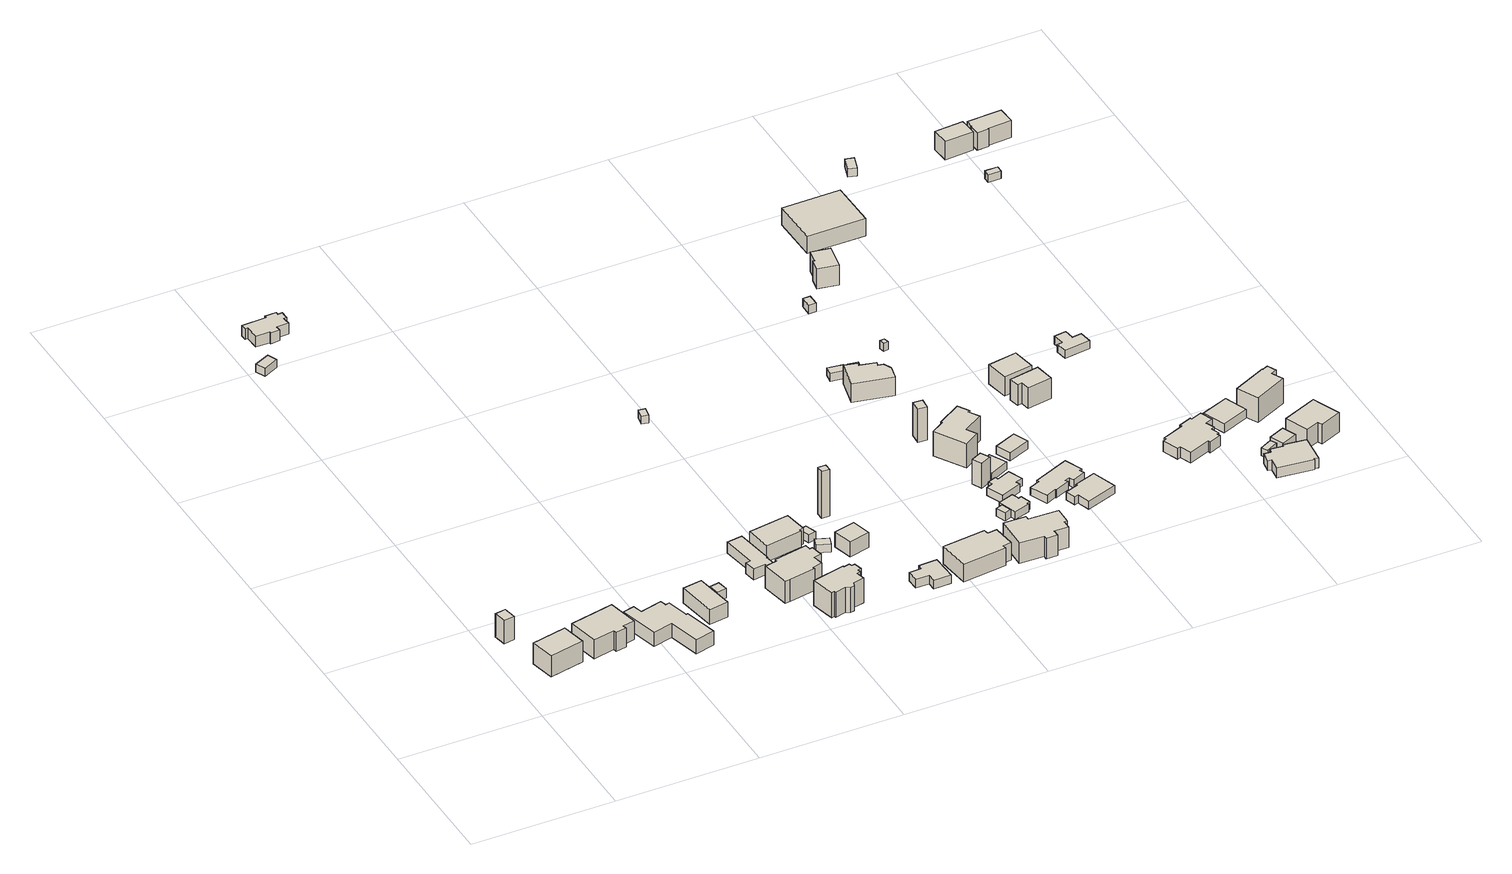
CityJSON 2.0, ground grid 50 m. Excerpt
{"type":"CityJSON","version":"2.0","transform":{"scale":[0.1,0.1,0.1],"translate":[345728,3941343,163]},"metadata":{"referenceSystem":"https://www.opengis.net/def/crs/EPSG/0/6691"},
"CityObjects":{
"building1":{"type":"Building","attributes":{"measuredHeight":16.9,"BuildingIDAttribute.prefecture":"14","BuildingIDAttribute.city":"14151","BuildingDetailAttribute.surveyYear":2015},"geometry":[{"type":"Solid","lod":"1","boundaries":[[[[0,1,2,3]],[[2,4,5,3]],[[1,6,4,2]],[[0,7,6,1]],[[3,5,7,0]],[[4,6,7,5]]]]}]},
"building2":{"type":"Building","attributes":{"usage":"411","measuredHeight":9.8,"storeysAboveGround":2,"BuildingIDAttribute.prefecture":"14","BuildingIDAttribute.city":"14151","BuildingDetailAttribute.totalFloorArea":183.41,"BuildingDetailAttribute.buildingFootprintArea":91.7,"BuildingDetailAttribute.buildingStructureType":"601","BuildingDetailAttribute.buildingStructureOrgType":"1","BuildingDetailAttribute.orgUsage":"10","BuildingDetailAttribute.surveyYear":2015},"geometry":[{"type":"Solid","lod":"1","boundaries":[[[[8,9,10,11]],[[10,12,13,11]],[[9,14,12,10]],[[8,15,14,9]],[[11,13,15,8]],[[12,14,15,13]]]]}]},
"building3":{"type":"Building","attributes":{"usage":"411","measuredHeight":11.4,"storeysAboveGround":2,"BuildingIDAttribute.prefecture":"14","BuildingIDAttribute.city":"14151","BuildingDetailAttribute.totalFloorArea":305.06,"BuildingDetailAttribute.buildingFootprintArea":152.53,"BuildingDetailAttribute.buildingStructureType":"601","BuildingDetailAttribute.buildingStructureOrgType":"1","BuildingDetailAttribute.orgUsage":"10","BuildingDetailAttribute.surveyYear":2015},"geometry":[{"type":"Solid","lod":"1","boundaries":[[[[16,17,18,19,20,21,22,23]],[[22,24,25,23]],[[21,26,24,22]],[[20,27,26,21]],[[19,28,27,20]],[[18,29,28,19]],[[17,30,29,18]],[[16,31,30,17]],[[23,25,31,16]],[[24,26,27,28,29,30,31,25]]]]}]},
"building4":{"type":"Building","attributes":{"usage":"411","measuredHeight":8.7,"storeysAboveGround":2,"BuildingIDAttribute.prefecture":"14","BuildingIDAttribute.city":"14151","BuildingDetailAttribute.totalFloorArea":415.54,"BuildingDetailAttribute.buildingFootprintArea":207.77,"BuildingDetailAttribute.buildingStructureType":"601","BuildingDetailAttribute.buildingStructureOrgType":"1","BuildingDetailAttribute.orgUsage":"10","BuildingDetailAttribute.surveyYear":2015},"geometry":[{"type":"Solid","lod":"1","boundaries":[[[[32,33,34,35,36,37,38,39,40,41,42,43]],[[42,44,45,43]],[[41,46,44,42]],[[40,47,46,41]],[[39,48,47,40]],[[38,49,48,39]],[[37,50,49,38]],[[36,51,50,37]],[[35,52,51,36]],[[34,53,52,35]],[[33,54,53,34]],[[32,55,54,33]],[[43,45,55,32]],[[44,46,47,48,49,50,51,52,53,54,55,45]]]]}]},
"building5":{"type":"Building","attributes":{"usage":"411","storeysAboveGround":1,"BuildingIDAttribute.prefecture":"14","BuildingIDAttribute.city":"14151","BuildingDetailAttribute.totalFloorArea":21.42,"BuildingDetailAttribute.buildingFootprintArea":21.42,"BuildingDetailAttribute.buildingStructureType":"601","BuildingDetailAttribute.buildingStructureOrgType":"1","BuildingDetailAttribute.orgUsage":"10","BuildingDetailAttribute.surveyYear":2015},"geometry":[{"type":"Solid","lod":"1","boundaries":[[[[56,57,58,59]],[[58,60,61,59]],[[57,62,60,58]],[[56,63,62,57]],[[59,61,63,56]],[[60,62,63,61]]]]}]},
"building6":{"type":"Building","attributes":{"usage":"411","measuredHeight":6.1,"storeysAboveGround":1,"BuildingIDAttribute.prefecture":"14","BuildingIDAttribute.city":"14151","BuildingDetailAttribute.totalFloorArea":109.98,"BuildingDetailAttribute.buildingFootprintArea":109.98,"BuildingDetailAttribute.buildingStructureType":"610","BuildingDetailAttribute.buildingStructureOrgType":"2","BuildingDetailAttribute.orgUsage":"10","BuildingDetailAttribute.surveyYear":2015},"geometry":[{"type":"Solid","lod":"1","boundaries":[[[[64,65,66,67]],[[66,68,69,67]],[[65,70,68,66]],[[64,71,70,65]],[[67,69,71,64]],[[68,70,71,69]]]]}]},
"building7":{"type":"Building","attributes":{"usage":"411","measuredHeight":5.1,"storeysAboveGround":1,"BuildingIDAttribute.prefecture":"14","BuildingIDAttribute.city":"14151","BuildingDetailAttribute.totalFloorArea":92.86,"BuildingDetailAttribute.buildingFootprintArea":92.86,"BuildingDetailAttribute.buildingStructureType":"601","BuildingDetailAttribute.buildingStructureOrgType":"1","BuildingDetailAttribute.orgUsage":"10","BuildingDetailAttribute.surveyYear":2015},"geometry":[{"type":"Solid","lod":"1","boundaries":[[[[72,73,74,75,76,77,78,79,80,81,82,83,84,85,86,87]],[[86,88,89,87]],[[85,90,88,86]],[[84,91,90,85]],[[83,92,91,84]],[[82,93,92,83]],[[81,94,93,82]],[[80,95,94,81]],[[79,96,95,80]],[[78,97,96,79]],[[77,98,97,78]],[[76,99,98,77]],[[75,100,99,76]],[[74,101,100,75]],[[73,102,101,74]],[[72,103,102,73]],[[87,89,103,72]],[[88,90,91,92,93,94,95,96,97,98,99,100,101,102,103,89]]]]}]},
"building8":{"type":"Building","attributes":{"usage":"411","measuredHeight":4.2,"storeysAboveGround":1,"BuildingIDAttribute.prefecture":"14","BuildingIDAttribute.city":"14151","BuildingDetailAttribute.totalFloorArea":13.16,"BuildingDetailAttribute.buildingFootprintArea":13.16,"BuildingDetailAttribute.buildingStructureType":"610","BuildingDetailAttribute.buildingStructureOrgType":"2","BuildingDetailAttribute.orgUsage":"10","BuildingDetailAttribute.surveyYear":2015},"geometry":[{"type":"Solid","lod":"1","boundaries":[[[[104,105,106,107]],[[106,108,109,107]],[[105,110,108,106]],[[104,111,110,105]],[[107,109,111,104]],[[108,110,111,109]]]]}]},
"building9":{"type":"Building","attributes":{"usage":"411","measuredHeight":5,"storeysAboveGround":1,"BuildingIDAttribute.prefecture":"14","BuildingIDAttribute.city":"14151","BuildingDetailAttribute.totalFloorArea":99.77,"BuildingDetailAttribute.buildingFootprintArea":99.77,"BuildingDetailAttribute.buildingStructureType":"601","BuildingDetailAttribute.buildingStructureOrgType":"1","BuildingDetailAttribute.orgUsage":"10","BuildingDetailAttribute.surveyYear":2015},"geometry":[{"type":"Solid","lod":"1","boundaries":[[[[112,113,114,115,116,117,118,119,120,121]],[[120,122,123,121]],[[119,124,122,120]],[[118,125,124,119]],[[117,126,125,118]],[[116,127,126,117]],[[115,128,127,116]],[[114,129,128,115]],[[113,130,129,114]],[[112,131,130,113]],[[121,123,131,112]],[[122,124,125,126,127,128,129,130,131,123]]]]}]},
"building10":{"type":"Building","attributes":{"usage":"411","measuredHeight":10.2,"storeysAboveGround":2,"BuildingIDAttribute.prefecture":"14","BuildingIDAttribute.city":"14151","BuildingDetailAttribute.totalFloorArea":294.27,"BuildingDetailAttribute.buildingFootprintArea":147.13,"BuildingDetailAttribute.buildingStructureType":"601","BuildingDetailAttribute.buildingStructureOrgType":"1","BuildingDetailAttribute.orgUsage":"10","BuildingDetailAttribute.surveyYear":2015},"geometry":[{"type":"Solid","lod":"1","boundaries":[[[[132,133,134,135,136,137,138,139,140,141,142,143,144,145]],[[144,146,147,145]],[[143,148,146,144]],[[142,149,148,143]],[[141,150,149,142]],[[140,151,150,141]],[[139,152,151,140]],[[138,153,152,139]],[[137,154,153,138]],[[136,155,154,137]],[[135,156,155,136]],[[134,157,156,135]],[[133,158,157,134]],[[132,159,158,133]],[[145,147,159,132]],[[146,148,149,150,151,152,153,154,155,156,157,158,159,147]]]]}]},
"building11":{"type":"Building","attributes":{"usage":"411","measuredHeight":10.6,"storeysAboveGround":2,"BuildingIDAttribute.prefecture":"14","BuildingIDAttribute.city":"14151","BuildingDetailAttribute.totalFloorArea":212.91,"BuildingDetailAttribute.buildingFootprintArea":106.45,"BuildingDetailAttribute.buildingStructureType":"601","BuildingDetailAttribute.buildingStructureOrgType":"1","BuildingDetailAttribute.orgUsage":"10","BuildingDetailAttribute.surveyYear":2015},"geometry":[{"type":"Solid","lod":"1","boundaries":[[[[160,161,162,163,164,165,166,167,168,169,170,171,172,173,174,175,176,177]],[[176,178,179,177]],[[175,180,178,176]],[[174,181,180,175]],[[173,182,181,174]],[[172,183,182,173]],[[171,184,183,172]],[[170,185,184,171]],[[169,186,185,170]],[[168,187,186,169]],[[167,188,187,168]],[[166,189,188,167]],[[165,190,189,166]],[[164,191,190,165]],[[163,192,191,164]],[[162,193,192,163]],[[161,194,193,162]],[[160,195,194,161]],[[177,179,195,160]],[[178,180,181,182,183,184,185,186,187,188,189,190,191,192,193,194,195,179]]]]}]},
"building12":{"type":"Building","attributes":{"usage":"411","measuredHeight":18.2,"storeysAboveGround":2,"BuildingIDAttribute.prefecture":"14","BuildingIDAttribute.city":"14151","BuildingDetailAttribute.totalFloorArea":220.1,"BuildingDetailAttribute.buildingFootprintArea":110.05,"BuildingDetailAttribute.buildingStructureType":"601","BuildingDetailAttribute.buildingStructureOrgType":"1","BuildingDetailAttribute.orgUsage":"10","BuildingDetailAttribute.surveyYear":2015},"geometry":[{"type":"Solid","lod":"1","boundaries":[[[[196,197,198,199,200,201]],[[200,202,203,201]],[[199,204,202,200]],[[198,205,204,199]],[[197,206,205,198]],[[196,207,206,197]],[[201,203,207,196]],[[202,204,205,206,207,203]]]]}]},
"building13":{"type":"Building","attributes":{"BuildingIDAttribute.prefecture":"14","BuildingIDAttribute.city":"14151","BuildingDetailAttribute.surveyYear":2015},"geometry":[{"type":"Solid","lod":"1","boundaries":[[[[208,209,210,211]],[[210,212,213,211]],[[209,214,212,210]],[[208,215,214,209]],[[211,213,215,208]],[[212,214,215,213]]]]}]},
"building14":{"type":"Building","attributes":{"BuildingIDAttribute.prefecture":"14","BuildingIDAttribute.city":"14151","BuildingDetailAttribute.surveyYear":2015},"geometry":[{"type":"Solid","lod":"1","boundaries":[[[[216,217,218,219]],[[218,220,221,219]],[[217,222,220,218]],[[216,223,222,217]],[[219,221,223,216]],[[220,222,223,221]]]]}]},
"building15":{"type":"Building","attributes":{"usage":"422","measuredHeight":10.5,"storeysAboveGround":1,"BuildingIDAttribute.prefecture":"14","BuildingIDAttribute.city":"14151","BuildingDetailAttribute.totalFloorArea":93.89,"BuildingDetailAttribute.buildingFootprintArea":93.89,"BuildingDetailAttribute.buildingStructureType":"601","BuildingDetailAttribute.buildingStructureOrgType":"1","BuildingDetailAttribute.orgUsage":"138","BuildingDetailAttribute.surveyYear":2015},"geometry":[{"type":"Solid","lod":"1","boundaries":[[[[224,225,226,227]],[[226,228,229,227]],[[225,230,228,226]],[[224,231,230,225]],[[227,229,231,224]],[[228,230,231,229]]]]}]},
"building16":{"type":"Building","attributes":{"BuildingIDAttribute.prefecture":"14","BuildingIDAttribute.city":"14151","BuildingDetailAttribute.surveyYear":2015},"geometry":[{"type":"Solid","lod":"1","boundaries":[[[[232,233,234,235]],[[234,236,237,235]],[[233,238,236,234]],[[232,239,238,233]],[[235,237,239,232]],[[236,238,239,237]]]]}]},
"building17":{"type":"Building","attributes":{"measuredHeight":18.9,"BuildingIDAttribute.prefecture":"14","BuildingIDAttribute.city":"14151","BuildingDetailAttribute.surveyYear":2015},"geometry":[{"type":"Solid","lod":"1","boundaries":[[[[240,241,242,243]],[[242,244,245,243]],[[241,246,244,242]],[[240,247,246,241]],[[243,245,247,240]],[[244,246,247,245]]]]}]},
"building18":{"type":"Building","attributes":{"usage":"411","measuredHeight":3.8,"storeysAboveGround":1,"BuildingIDAttribute.prefecture":"14","BuildingIDAttribute.city":"14151","BuildingDetailAttribute.totalFloorArea":76.35,"BuildingDetailAttribute.buildingFootprintArea":76.35,"BuildingDetailAttribute.buildingStructureType":"610","BuildingDetailAttribute.buildingStructureOrgType":"2","BuildingDetailAttribute.orgUsage":"10","BuildingDetailAttribute.surveyYear":2015},"geometry":[{"type":"Solid","lod":"1","boundaries":[[[[248,249,250,251,252,253,254,255]],[[254,256,257,255]],[[253,258,256,254]],[[252,259,258,253]],[[251,260,259,252]],[[250,261,260,251]],[[249,262,261,250]],[[248,263,262,249]],[[255,257,263,248]],[[256,258,259,260,261,262,263,257]]]]}]},
"building19":{"type":"Building","attributes":{"usage":"411","measuredHeight":8.3,"storeysAboveGround":2,"BuildingIDAttribute.prefecture":"14","BuildingIDAttribute.city":"14151","BuildingDetailAttribute.totalFloorArea":340.33,"BuildingDetailAttribute.buildingFootprintArea":170.16,"BuildingDetailAttribute.buildingStructureType":"601","BuildingDetailAttribute.buildingStructureOrgType":"1","BuildingDetailAttribute.orgUsage":"10","BuildingDetailAttribute.surveyYear":2015},"geometry":[{"type":"Solid","lod":"1","boundaries":[[[[264,265,266,267,268,269,270,271]],[[270,272,273,271]],[[269,274,272,270]],[[268,275,274,269]],[[267,276,275,268]],[[266,277,276,267]],[[265,278,277,266]],[[264,279,278,265]],[[271,273,279,264]],[[272,274,275,276,277,278,279,273]]]]}]},
"building20":{"type":"Building","attributes":{"measuredHeight":3.9,"BuildingIDAttribute.prefecture":"14","BuildingIDAttribute.city":"14151","BuildingDetailAttribute.surveyYear":2015},"geometry":[{"type":"Solid","lod":"1","boundaries":[[[[280,281,282,283]],[[282,284,285,283]],[[281,286,284,282]],[[280,287,286,281]],[[283,285,287,280]],[[284,286,287,285]]]]}]},
"building21":{"type":"Building","attributes":{"usage":"411","measuredHeight":9.9,"storeysAboveGround":2,"BuildingIDAttribute.prefecture":"14","BuildingIDAttribute.city":"14151","BuildingDetailAttribute.totalFloorArea":332.18,"BuildingDetailAttribute.buildingFootprintArea":166.09,"BuildingDetailAttribute.buildingStructureType":"601","BuildingDetailAttribute.buildingStructureOrgType":"1","BuildingDetailAttribute.orgUsage":"10","BuildingDetailAttribute.surveyYear":2015},"geometry":[{"type":"Solid","lod":"1","boundaries":[[[[288,289,290,291,292,293,294,295,296,297,298,299]],[[298,300,301,299]],[[297,302,300,298]],[[296,303,302,297]],[[295,304,303,296]],[[294,305,304,295]],[[293,306,305,294]],[[292,307,306,293]],[[291,308,307,292]],[[290,309,308,291]],[[289,310,309,290]],[[288,311,310,289]],[[299,301,311,288]],[[300,302,303,304,305,306,307,308,309,310,311,301]]]]}]},
"building22":{"type":"Building","attributes":{"BuildingIDAttribute.prefecture":"14","BuildingIDAttribute.city":"14151","BuildingDetailAttribute.surveyYear":2015},"geometry":[{"type":"Solid","lod":"1","boundaries":[[[[312,313,314,315]],[[314,316,317,315]],[[313,318,316,314]],[[312,319,318,313]],[[315,317,319,312]],[[316,318,319,317]]]]}]},
"building23":{"type":"Building","attributes":{"usage":"411","storeysAboveGround":1,"BuildingIDAttribute.prefecture":"14","BuildingIDAttribute.city":"14151","BuildingDetailAttribute.totalFloorArea":45.39,"BuildingDetailAttribute.buildingFootprintArea":45.39,"BuildingDetailAttribute.buildingStructureType":"601","BuildingDetailAttribute.buildingStructureOrgType":"1","BuildingDetailAttribute.orgUsage":"10","BuildingDetailAttribute.surveyYear":2015},"geometry":[{"type":"Solid","lod":"1","boundaries":[[[[320,321,322,323,324,325,326,327]],[[326,328,329,327]],[[325,330,328,326]],[[324,331,330,325]],[[323,332,331,324]],[[322,333,332,323]],[[321,334,333,322]],[[320,335,334,321]],[[327,329,335,320]],[[328,330,331,332,333,334,335,329]]]]}]},
"building24":{"type":"Building","attributes":{"measuredHeight":15,"BuildingIDAttribute.prefecture":"14","BuildingIDAttribute.city":"14151","BuildingDetailAttribute.surveyYear":2015},"geometry":[{"type":"Solid","lod":"1","boundaries":[[[[336,337,338,339]],[[338,340,341,339]],[[337,342,340,338]],[[336,343,342,337]],[[339,341,343,336]],[[340,342,343,341]]]]}]},
"building25":{"type":"Building","attributes":{"usage":"411","storeysAboveGround":1,"BuildingIDAttribute.prefecture":"14","BuildingIDAttribute.city":"14151","BuildingDetailAttribute.totalFloorArea":72.17,"BuildingDetailAttribute.buildingFootprintArea":72.17,"BuildingDetailAttribute.buildingStructureType":"601","BuildingDetailAttribute.buildingStructureOrgType":"1","BuildingDetailAttribute.orgUsage":"10","BuildingDetailAttribute.surveyYear":2015},"geometry":[{"type":"Solid","lod":"1","boundaries":[[[[344,345,346,347,348,349,350,351,352,353]],[[352,354,355,353]],[[351,356,354,352]],[[350,357,356,351]],[[349,358,357,350]],[[348,359,358,349]],[[347,360,359,348]],[[346,361,360,347]],[[345,362,361,346]],[[344,363,362,345]],[[353,355,363,344]],[[354,356,357,358,359,360,361,362,363,355]]]]}]},
"building26":{"type":"Building","attributes":{"measuredHeight":14.2,"BuildingIDAttribute.prefecture":"14","BuildingIDAttribute.city":"14151","BuildingDetailAttribute.surveyYear":2015},"geometry":[{"type":"Solid","lod":"1","boundaries":[[[[364,365,366,367]],[[366,368,369,367]],[[365,370,368,366]],[[364,371,370,365]],[[367,369,371,364]],[[368,370,371,369]]]]}]},
"building27":{"type":"Building","attributes":{"BuildingIDAttribute.prefecture":"14","BuildingIDAttribute.city":"14151","BuildingDetailAttribute.surveyYear":2015},"geometry":[{"type":"Solid","lod":"1","boundaries":[[[[372,373,374,375]],[[374,376,377,375]],[[373,378,376,374]],[[372,379,378,373]],[[375,377,379,372]],[[376,378,379,377]]]]}]},
"building28":{"type":"Building","attributes":{"usage":"411","storeysAboveGround":1,"BuildingIDAttribute.prefecture":"14","BuildingIDAttribute.city":"14151","BuildingDetailAttribute.totalFloorArea":50.48,"BuildingDetailAttribute.buildingFootprintArea":50.48,"BuildingDetailAttribute.buildingStructureType":"601","BuildingDetailAttribute.buildingStructureOrgType":"1","BuildingDetailAttribute.orgUsage":"10","BuildingDetailAttribute.surveyYear":2015},"geometry":[{"type":"Solid","lod":"1","boundaries":[[[[380,381,382,383]],[[382,384,385,383]],[[381,386,384,382]],[[380,387,386,381]],[[383,385,387,380]],[[384,386,387,385]]]]}]},
"building29":{"type":"Building","attributes":{"usage":"411","measuredHeight":10.6,"storeysAboveGround":2,"BuildingIDAttribute.prefecture":"14","BuildingIDAttribute.city":"14151","BuildingDetailAttribute.totalFloorArea":256.56,"BuildingDetailAttribute.buildingFootprintArea":128.28,"BuildingDetailAttribute.buildingStructureType":"601","BuildingDetailAttribute.buildingStructureOrgType":"1","BuildingDetailAttribute.orgUsage":"10","BuildingDetailAttribute.surveyYear":2015},"geometry":[{"type":"Solid","lod":"1","boundaries":[[[[388,389,390,391,392,393,394,395,396,397]],[[396,398,399,397]],[[395,400,398,396]],[[394,401,400,395]],[[393,402,401,394]],[[392,403,402,393]],[[391,404,403,392]],[[390,405,404,391]],[[389,406,405,390]],[[388,407,406,389]],[[397,399,407,388]],[[398,400,401,402,403,404,405,406,407,399]]]]}]},
"building30":{"type":"Building","attributes":{"usage":"411","measuredHeight":8.9,"storeysAboveGround":2,"BuildingIDAttribute.prefecture":"14","BuildingIDAttribute.city":"14151","BuildingDetailAttribute.totalFloorArea":210.36,"BuildingDetailAttribute.buildingFootprintArea":105.18,"BuildingDetailAttribute.buildingStructureType":"601","BuildingDetailAttribute.buildingStructureOrgType":"1","BuildingDetailAttribute.orgUsage":"10","BuildingDetailAttribute.surveyYear":2015},"geometry":[{"type":"Solid","lod":"1","boundaries":[[[[408,409,410,411,412,413,414,415,416]],[[415,417,418,416]],[[414,419,417,415]],[[413,420,419,414]],[[412,421,420,413]],[[411,422,421,412]],[[410,423,422,411]],[[409,424,423,410]],[[408,425,424,409]],[[416,418,425,408]],[[417,419,420,421,422,423,424,425,418]]]]}]},
"building31":{"type":"Building","attributes":{"BuildingIDAttribute.prefecture":"14","BuildingIDAttribute.city":"14151","BuildingDetailAttribute.surveyYear":2015},"geometry":[{"type":"Solid","lod":"1","boundaries":[[[[426,427,428,429]],[[428,430,431,429]],[[427,432,430,428]],[[426,433,432,427]],[[429,431,433,426]],[[430,432,433,431]]]]}]},
"building32":{"type":"Building","attributes":{"usage":"411","storeysAboveGround":1,"BuildingIDAttribute.prefecture":"14","BuildingIDAttribute.city":"14151","BuildingDetailAttribute.totalFloorArea":133.94,"BuildingDetailAttribute.buildingFootprintArea":133.94,"BuildingDetailAttribute.buildingStructureType":"601","BuildingDetailAttribute.buildingStructureOrgType":"1","BuildingDetailAttribute.orgUsage":"10","BuildingDetailAttribute.surveyYear":2015},"geometry":[{"type":"Solid","lod":"1","boundaries":[[[[434,435,436,437,438,439,440,441,442,443,444,445,446,447]],[[446,448,449,447]],[[445,450,448,446]],[[444,451,450,445]],[[443,452,451,444]],[[442,453,452,443]],[[441,454,453,442]],[[440,455,454,441]],[[439,456,455,440]],[[438,457,456,439]],[[437,458,457,438]],[[436,459,458,437]],[[435,460,459,436]],[[434,461,460,435]],[[447,449,461,434]],[[448,450,451,452,453,454,455,456,457,458,459,460,461,449]]]]}]},
"building33":{"type":"Building","attributes":{"usage":"411","storeysAboveGround":1,"BuildingIDAttribute.prefecture":"14","BuildingIDAttribute.city":"14151","BuildingDetailAttribute.totalFloorArea":47.63,"BuildingDetailAttribute.buildingFootprintArea":47.63,"BuildingDetailAttribute.buildingStructureType":"601","BuildingDetailAttribute.buildingStructureOrgType":"1","BuildingDetailAttribute.orgUsage":"10","BuildingDetailAttribute.surveyYear":2015},"geometry":[{"type":"Solid","lod":"1","boundaries":[[[[462,463,464,465]],[[464,466,467,465]],[[463,468,466,464]],[[462,469,468,463]],[[465,467,469,462]],[[466,468,469,467]]]]}]},
"building34":{"type":"Building","attributes":{"usage":"411","storeysAboveGround":1,"BuildingIDAttribute.prefecture":"14","BuildingIDAttribute.city":"14151","BuildingDetailAttribute.totalFloorArea":108.51,"BuildingDetailAttribute.buildingFootprintArea":108.51,"BuildingDetailAttribute.buildingStructureType":"601","BuildingDetailAttribute.buildingStructureOrgType":"1","BuildingDetailAttribute.orgUsage":"10","BuildingDetailAttribute.surveyYear":2015},"geometry":[{"type":"Solid","lod":"1","boundaries":[[[[470,471,472,473,474,475,476,477]],[[476,478,479,477]],[[475,480,478,476]],[[474,481,480,475]],[[473,482,481,474]],[[472,483,482,473]],[[471,484,483,472]],[[470,485,484,471]],[[477,479,485,470]],[[478,480,481,482,483,484,485,479]]]]}]},
"building35":{"type":"Building","attributes":{"usage":"421","measuredHeight":3.7,"storeysAboveGround":1,"BuildingIDAttribute.prefecture":"14","BuildingIDAttribute.city":"14151","BuildingDetailAttribute.totalFloorArea":8.82,"BuildingDetailAttribute.buildingFootprintArea":8.82,"BuildingDetailAttribute.buildingStructureType":"610","BuildingDetailAttribute.buildingStructureOrgType":"2","BuildingDetailAttribute.orgUsage":"120","BuildingDetailAttribute.surveyYear":2015},"geometry":[{"type":"Solid","lod":"1","boundaries":[[[[486,487,488,489]],[[488,490,491,489]],[[487,492,490,488]],[[486,493,492,487]],[[489,491,493,486]],[[490,492,493,491]]]]}]},
"building36":{"type":"Building","attributes":{"BuildingIDAttribute.prefecture":"14","BuildingIDAttribute.city":"14151","BuildingDetailAttribute.surveyYear":2015},"geometry":[{"type":"Solid","lod":"1","boundaries":[[[[494,495,496,497]],[[496,498,499,497]],[[495,500,498,496]],[[494,501,500,495]],[[497,499,501,494]],[[498,500,501,499]]]]}]},
"building37":{"type":"Building","attributes":{"usage":"421","measuredHeight":8.7,"storeysAboveGround":2,"BuildingIDAttribute.prefecture":"14","BuildingIDAttribute.city":"14151","BuildingDetailAttribute.totalFloorArea":120.42,"BuildingDetailAttribute.buildingFootprintArea":60.21,"BuildingDetailAttribute.buildingStructureType":"610","BuildingDetailAttribute.buildingStructureOrgType":"2","BuildingDetailAttribute.orgUsage":"120","BuildingDetailAttribute.surveyYear":2015},"geometry":[{"type":"Solid","lod":"1","boundaries":[[[[502,503,504,505,506,507]],[[506,508,509,507]],[[505,510,508,506]],[[504,511,510,505]],[[503,512,511,504]],[[502,513,512,503]],[[507,509,513,502]],[[508,510,511,512,513,509]]]]}]},
"building38":{"type":"Building","attributes":{"usage":"411","measuredHeight":9.1,"storeysAboveGround":2,"BuildingIDAttribute.prefecture":"14","BuildingIDAttribute.city":"14151","BuildingDetailAttribute.totalFloorArea":114.49,"BuildingDetailAttribute.buildingFootprintArea":57.24,"BuildingDetailAttribute.buildingStructureType":"601","BuildingDetailAttribute.buildingStructureOrgType":"1","BuildingDetailAttribute.orgUsage":"10","BuildingDetailAttribute.surveyYear":2015},"geometry":[{"type":"Solid","lod":"1","boundaries":[[[[514,515,516,517,518,519]],[[518,520,521,519]],[[517,522,520,518]],[[516,523,522,517]],[[515,524,523,516]],[[514,525,524,515]],[[519,521,525,514]],[[520,522,523,524,525,521]]]]}]},
"building39":{"type":"Building","attributes":{"usage":"411","measuredHeight":8.3,"storeysAboveGround":2,"BuildingIDAttribute.prefecture":"14","BuildingIDAttribute.city":"14151","BuildingDetailAttribute.totalFloorArea":141.5,"BuildingDetailAttribute.buildingFootprintArea":70.75,"BuildingDetailAttribute.buildingStructureType":"601","BuildingDetailAttribute.buildingStructureOrgType":"1","BuildingDetailAttribute.orgUsage":"10","BuildingDetailAttribute.surveyYear":2015},"geometry":[{"type":"Solid","lod":"1","boundaries":[[[[526,527,528,529]],[[528,530,531,529]],[[527,532,530,528]],[[526,533,532,527]],[[529,531,533,526]],[[530,532,533,531]]]]}]},
"building40":{"type":"Building","attributes":{"usage":"422","measuredHeight":8.5,"storeysAboveGround":1,"BuildingIDAttribute.prefecture":"14","BuildingIDAttribute.city":"14151","BuildingDetailAttribute.totalFloorArea":341.88,"BuildingDetailAttribute.buildingFootprintArea":341.88,"BuildingDetailAttribute.buildingStructureType":"610","BuildingDetailAttribute.buildingStructureOrgType":"2","BuildingDetailAttribute.orgUsage":"137","BuildingDetailAttribute.surveyYear":2015},"geometry":[{"type":"Solid","lod":"1","boundaries":[[[[534,535,536,537]],[[536,538,539,537]],[[535,540,538,536]],[[534,541,540,535]],[[537,539,541,534]],[[538,540,541,539]]]]}]},
"building41":{"type":"Building","attributes":{"usage":"411","measuredHeight":6.4,"storeysAboveGround":1,"BuildingIDAttribute.prefecture":"14","BuildingIDAttribute.city":"14151","BuildingDetailAttribute.totalFloorArea":188.99,"BuildingDetailAttribute.buildingFootprintArea":188.99,"BuildingDetailAttribute.buildingStructureType":"601","BuildingDetailAttribute.buildingStructureOrgType":"1","BuildingDetailAttribute.orgUsage":"10","BuildingDetailAttribute.surveyYear":2015,"BuildingRiverFloodingRiskAttribute.description":"6","BuildingRiverFloodingRiskAttribute.rankOrg":"1","BuildingRiverFloodingRiskAttribute.depth":0.212,"BuildingRiverFloodingRiskAttribute.adminType":"2","BuildingRiverFloodingRiskAttribute.scale":"2"},"geometry":[{"type":"Solid","lod":"1","boundaries":[[[[542,543,544,545,546,547,548,549,550,551,552,553,554,555,556,557,558,559,560,561]],[[560,562,563,561]],[[559,564,562,560]],[[558,565,564,559]],[[557,566,565,558]],[[556,567,566,557]],[[555,568,567,556]],[[554,569,568,555]],[[553,570,569,554]],[[552,571,570,553]],[[551,572,571,552]],[[550,573,572,551]],[[549,574,573,550]],[[548,575,574,549]],[[547,576,575,548]],[[546,577,576,547]],[[545,578,577,546]],[[544,579,578,545]],[[543,580,579,544]],[[542,581,580,543]],[[561,563,581,542]],[[562,564,565,566,567,568,569,570,571,572,573,574,575,576,577,578,579,580,581,563]]]]}]},
"building42":{"type":"Building","attributes":{"BuildingIDAttribute.prefecture":"14","BuildingIDAttribute.city":"14151","BuildingDetailAttribute.surveyYear":2015},"geometry":[{"type":"Solid","lod":"1","boundaries":[[[[582,583,584,585,586,587,588,589]],[[588,590,591,589]],[[587,592,590,588]],[[586,593,592,587]],[[585,594,593,586]],[[584,595,594,585]],[[583,596,595,584]],[[582,597,596,583]],[[589,591,597,582]],[[590,592,593,594,595,596,597,591]]]]}]},
"building43":{"type":"Building","attributes":{"BuildingIDAttribute.prefecture":"14","BuildingIDAttribute.city":"14151","BuildingDetailAttribute.surveyYear":2015,"BuildingRiverFloodingRiskAttribute.description":"6","BuildingRiverFloodingRiskAttribute.rankOrg":"1","BuildingRiverFloodingRiskAttribute.depth":0.091,"BuildingRiverFloodingRiskAttribute.adminType":"2","BuildingRiverFloodingRiskAttribute.scale":"2"},"geometry":[{"type":"Solid","lod":"1","boundaries":[[[[598,599,600,601]],[[600,602,603,601]],[[599,604,602,600]],[[598,605,604,599]],[[601,603,605,598]],[[602,604,605,603]]]]}]},
"building44":{"type":"Building","attributes":{"usage":"411","measuredHeight":4.8,"storeysAboveGround":1,"BuildingIDAttribute.prefecture":"14","BuildingIDAttribute.city":"14151","BuildingDetailAttribute.totalFloorArea":146.19,"BuildingDetailAttribute.buildingFootprintArea":146.19,"BuildingDetailAttribute.buildingStructureType":"601","BuildingDetailAttribute.buildingStructureOrgType":"1","BuildingDetailAttribute.orgUsage":"10","BuildingDetailAttribute.surveyYear":2015,"BuildingRiverFloodingRiskAttribute.description":"6","BuildingRiverFloodingRiskAttribute.rankOrg":"1","BuildingRiverFloodingRiskAttribute.depth":0.171,"BuildingRiverFloodingRiskAttribute.adminType":"2","BuildingRiverFloodingRiskAttribute.scale":"2"},"geometry":[{"type":"Solid","lod":"1","boundaries":[[[[606,607,608,609,610,611,612,613,614,615,616,617]],[[616,618,619,617]],[[615,620,618,616]],[[614,621,620,615]],[[613,622,621,614]],[[612,623,622,613]],[[611,624,623,612]],[[610,625,624,611]],[[609,626,625,610]],[[608,627,626,609]],[[607,628,627,608]],[[606,629,628,607]],[[617,619,629,606]],[[618,620,621,622,623,624,625,626,627,628,629,619]]]]}]},
"building45":{"type":"Building","attributes":{"usage":"411","measuredHeight":3.6,"storeysAboveGround":1,"BuildingIDAttribute.prefecture":"14","BuildingIDAttribute.city":"14151","BuildingDetailAttribute.totalFloorArea":88.81,"BuildingDetailAttribute.buildingFootprintArea":88.81,"BuildingDetailAttribute.buildingStructureType":"610","BuildingDetailAttribute.buildingStructureOrgType":"2","BuildingDetailAttribute.orgUsage":"10","BuildingDetailAttribute.surveyYear":2015,"BuildingRiverFloodingRiskAttribute.description":"6","BuildingRiverFloodingRiskAttribute.rankOrg":"1","BuildingRiverFloodingRiskAttribute.depth":0.239,"BuildingRiverFloodingRiskAttribute.adminType":"2","BuildingRiverFloodingRiskAttribute.scale":"2"},"geometry":[{"type":"Solid","lod":"1","boundaries":[[[[630,631,632,633]],[[632,634,635,633]],[[631,636,634,632]],[[630,637,636,631]],[[633,635,637,630]],[[634,636,637,635]]]]}]},
"building46":{"type":"Building","attributes":{"usage":"411","measuredHeight":3.6,"storeysAboveGround":1,"BuildingIDAttribute.prefecture":"14","BuildingIDAttribute.city":"14151","BuildingDetailAttribute.totalFloorArea":32.45,"BuildingDetailAttribute.buildingFootprintArea":32.45,"BuildingDetailAttribute.buildingStructureType":"610","BuildingDetailAttribute.buildingStructureOrgType":"2","BuildingDetailAttribute.orgUsage":"10","BuildingDetailAttribute.surveyYear":2015,"BuildingRiverFloodingRiskAttribute.description":"6","BuildingRiverFloodingRiskAttribute.rankOrg":"1","BuildingRiverFloodingRiskAttribute.depth":0.091,"BuildingRiverFloodingRiskAttribute.adminType":"2","BuildingRiverFloodingRiskAttribute.scale":"2"},"geometry":[{"type":"Solid","lod":"1","boundaries":[[[[638,639,640,641]],[[640,642,643,641]],[[639,644,642,640]],[[638,645,644,639]],[[641,643,645,638]],[[642,644,645,643]]]]}]},
"building47":{"type":"Building","attributes":{"BuildingIDAttribute.prefecture":"14","BuildingIDAttribute.city":"14151","BuildingDetailAttribute.surveyYear":2015},"geometry":[{"type":"Solid","lod":"1","boundaries":[[[[646,647,648,649]],[[648,650,651,649]],[[647,652,650,648]],[[646,653,652,647]],[[649,651,653,646]],[[650,652,653,651]]]]}]},
"building48":{"type":"Building","attributes":{"usage":"411","measuredHeight":11.4,"storeysAboveGround":2,"BuildingIDAttribute.prefecture":"14","BuildingIDAttribute.city":"14151","BuildingDetailAttribute.totalFloorArea":188.65,"BuildingDetailAttribute.buildingFootprintArea":94.32,"BuildingDetailAttribute.buildingStructureType":"601","BuildingDetailAttribute.buildingStructureOrgType":"1","BuildingDetailAttribute.orgUsage":"10","BuildingDetailAttribute.surveyYear":2015,"BuildingRiverFloodingRiskAttribute.description":"6","BuildingRiverFloodingRiskAttribute.rankOrg":"1","BuildingRiverFloodingRiskAttribute.depth":0.267,"BuildingRiverFloodingRiskAttribute.adminType":"2","BuildingRiverFloodingRiskAttribute.scale":"2"},"geometry":[{"type":"Solid","lod":"1","boundaries":[[[[654,655,656,657,658,659,660,661]],[[660,662,663,661]],[[659,664,662,660]],[[658,665,664,659]],[[657,666,665,658]],[[656,667,666,657]],[[655,668,667,656]],[[654,669,668,655]],[[661,663,669,654]],[[662,664,665,666,667,668,669,663]]]]}]},
"building49":{"type":"Building","attributes":{"usage":"411","measuredHeight":8.6,"storeysAboveGround":2,"BuildingIDAttribute.prefecture":"14","BuildingIDAttribute.city":"14151","BuildingDetailAttribute.totalFloorArea":219.87,"BuildingDetailAttribute.buildingFootprintArea":109.93,"BuildingDetailAttribute.buildingStructureType":"601","BuildingDetailAttribute.buildingStructureOrgType":"1","BuildingDetailAttribute.orgUsage":"10","BuildingDetailAttribute.surveyYear":2015,"BuildingRiverFloodingRiskAttribute.description":"6","BuildingRiverFloodingRiskAttribute.rankOrg":"1","BuildingRiverFloodingRiskAttribute.depth":0.161,"BuildingRiverFloodingRiskAttribute.adminType":"2","BuildingRiverFloodingRiskAttribute.scale":"2"},"geometry":[{"type":"Solid","lod":"1","boundaries":[[[[670,671,672,673,674,675]],[[674,676,677,675]],[[673,678,676,674]],[[672,679,678,673]],[[671,680,679,672]],[[670,681,680,671]],[[675,677,681,670]],[[676,678,679,680,681,677]]]]}]},
"building50":{"type":"Building","attributes":{"BuildingIDAttribute.prefecture":"14","BuildingIDAttribute.city":"14151","BuildingDetailAttribute.surveyYear":2015},"geometry":[{"type":"Solid","lod":"1","boundaries":[[[[682,683,684,685]],[[684,686,687,685]],[[683,688,686,684]],[[682,689,688,683]],[[685,687,689,682]],[[686,688,689,687]]]]}]},
"building51":{"type":"Building","attributes":{"usage":"411","measuredHeight":7.6,"storeysAboveGround":2,"BuildingIDAttribute.prefecture":"14","BuildingIDAttribute.city":"14151","BuildingDetailAttribute.totalFloorArea":108.34,"BuildingDetailAttribute.buildingFootprintArea":54.17,"BuildingDetailAttribute.buildingStructureType":"601","BuildingDetailAttribute.buildingStructureOrgType":"1","BuildingDetailAttribute.orgUsage":"10","BuildingDetailAttribute.surveyYear":2015},"geometry":[{"type":"Solid","lod":"1","boundaries":[[[[690,691,692,693]],[[692,694,695,693]],[[691,696,694,692]],[[690,697,696,691]],[[693,695,697,690]],[[694,696,697,695]]]]}]},
"building52":{"type":"Building","attributes":{"usage":"411","measuredHeight":7.3,"storeysAboveGround":2,"BuildingIDAttribute.prefecture":"14","BuildingIDAttribute.city":"14151","BuildingDetailAttribute.totalFloorArea":134.23,"BuildingDetailAttribute.buildingFootprintArea":67.11,"BuildingDetailAttribute.buildingStructureType":"601","BuildingDetailAttribute.buildingStructureOrgType":"1","BuildingDetailAttribute.orgUsage":"10","BuildingDetailAttribute.surveyYear":2015},"geometry":[{"type":"Solid","lod":"1","boundaries":[[[[698,699,700,701,702,703,704,705]],[[704,706,707,705]],[[703,708,706,704]],[[702,709,708,703]],[[701,710,709,702]],[[700,711,710,701]],[[699,712,711,700]],[[698,713,712,699]],[[705,707,713,698]],[[706,708,709,710,711,712,713,707]]]]}]}
},
"vertices":[
[13,340,77],[50,347,77],[58,302,77],[21,296,77],[58,302,166],[21,296,166],[50,347,166],[13,340,166],
[199,113,68],[77,87,68],[59,173,68],[181,199,68],[59,173,148],[181,199,148],[77,87,148],[199,113,148],
[373,257,64],[396,150,64],[354,141,64],[357,127,64],[319,119,64],[317,131,64],[241,115,64],[218,224,64],[241,115,136],[218,224,136],[317,131,136],[319,119,136],[357,127,136],[354,141,136],[396,150,136],[373,257,136],
[407,245,51],[449,256,51],[458,222,51],[535,242,51],[541,220,51],[555,224,51],[575,146,51],[581,148,51],[611,30,51],[542,12,51],[513,123,51],[443,105,51],[513,123,104],[443,105,104],[542,12,104],[611,30,104],[581,148,104],[575,146,104],[555,224,104],[541,220,104],[535,242,104],[458,222,104],[449,256,104],[407,245,104],
[16,1914,47],[0,1947,47],[54,1972,47],[69,1939,47],[54,1972,77],[69,1939,77],[0,1947,77],[16,1914,77],
[695,281,50],[717,142,50],[649,131,50],[627,270,50],[649,131,106],[627,270,106],[717,142,106],[695,281,106],
[133,2139,46],[133,2147,46],[172,2148,46],[173,2137,46],[188,2138,46],[189,2109,46],[179,2109,46],[181,2080,46],[139,2078,46],[140,2061,46],[108,2059,46],[108,2065,46],[59,2064,46],[57,2115,46],[48,2115,46],[47,2135,46],[48,2115,87],[47,2135,87],[57,2115,87],[59,2064,87],[108,2065,87],[108,2059,87],[140,2061,87],[139,2078,87],[181,2080,87],[179,2109,87],[189,2109,87],[188,2138,87],[173,2137,87],[172,2148,87],[133,2147,87],[133,2139,87],
[755,227,55],[721,221,55],[714,259,55],[748,265,55],[714,259,90],[748,265,90],[721,221,90],[755,227,90],
[939,308,55],[936,308,55],[942,270,55],[917,265,55],[915,279,55],[872,272,55],[865,313,55],[882,316,55],[863,435,55],[918,443,55],[863,435,96],[918,443,96],[882,316,96],[865,313,96],[872,272,96],[915,279,96],[917,265,96],[942,270,96],[936,308,96],[939,308,96],
[1052,272,43],[1056,251,43],[1066,253,43],[1074,210,43],[1048,205,43],[1055,167,43],[1021,158,43],[1022,152,43],[929,135,43],[929,136,43],[911,133,43],[892,232,43],[937,241,43],[936,250,43],[937,241,127],[936,250,127],[892,232,127],[911,133,127],[929,136,127],[929,135,127],[1022,152,127],[1021,158,127],[1055,167,127],[1048,205,127],[1074,210,127],[1066,253,127],[1056,251,127],[1052,272,127],
[1113,137,22],[1114,132,22],[1135,137,22],[1138,127,22],[1149,129,22],[1156,99,22],[1145,96,22],[1147,87,22],[1134,83,22],[1141,52,22],[1103,43,22],[1096,28,22],[1083,25,22],[1068,32,22],[1029,23,22],[1028,29,22],[1018,26,22],[998,109,22],[1018,26,117],[998,109,117],[1028,29,117],[1029,23,117],[1068,32,117],[1083,25,117],[1096,28,117],[1103,43,117],[1141,52,117],[1134,83,117],[1147,87,117],[1145,96,117],[1156,99,117],[1149,129,117],[1138,127,117],[1135,137,117],[1114,132,117],[1113,137,117],
[1078,446,59],[1091,365,59],[1077,362,59],[1078,354,59],[949,333,59],[935,424,59],[949,333,120],[935,424,120],[1078,354,120],[1077,362,120],[1091,365,120],[1078,446,120],
[1131,360,67],[1104,352,67],[1091,391,67],[1118,400,67],[1091,391,97],[1118,400,97],[1104,352,97],[1131,360,97],
[1106,311,55],[1117,343,55],[1163,325,55],[1152,294,55],[1163,325,85],[1152,294,85],[1117,343,85],[1106,311,85],
[1198,255,46],[1180,324,46],[1254,342,46],[1272,274,46],[1254,342,103],[1272,274,103],[1180,324,103],[1198,255,103],
[975,1212,33],[969,1178,33],[946,1182,33],[952,1216,33],[946,1182,63],[952,1216,63],[969,1178,63],[975,1212,63],
[1209,444,92],[1209,418,92],[1182,418,92],[1182,444,92],[1182,418,271],[1182,444,271],[1209,418,271],[1209,444,271],
[1426,17,25],[1365,15,25],[1364,45,25],[1318,44,25],[1316,87,25],[1360,89,25],[1359,106,25],[1423,108,25],[1359,106,57],[1423,108,57],[1360,89,57],[1316,87,57],[1318,44,57],[1364,45,57],[1365,15,57],[1426,17,57],
[1468,13,18],[1455,127,18],[1606,144,18],[1608,127,18],[1641,131,18],[1651,49,18],[1621,46,18],[1623,31,18],[1621,46,85],[1623,31,85],[1651,49,85],[1641,131,85],[1608,127,85],[1606,144,85],[1455,127,85],[1468,13,85],
[1611,138,16],[1607,168,16],[1639,172,16],[1643,142,16],[1639,172,47],[1643,142,47],[1607,168,47],[1611,138,47],
[1667,137,20],[1745,135,20],[1745,121,20],[1850,118,20],[1848,56,20],[1838,56,20],[1837,25,20],[1788,27,20],[1788,3,20],[1748,4,20],[1748,17,20],[1663,20,20],[1748,17,98],[1663,20,98],[1748,4,98],[1788,3,98],[1788,27,98],[1837,25,98],[1838,56,98],[1848,56,98],[1850,118,98],[1745,121,98],[1745,135,98],[1667,137,98],
[1740,288,15],[1752,253,15],[1728,244,15],[1715,279,15],[1728,244,45],[1715,279,45],[1752,253,45],[1740,288,45],
[1740,308,11],[1795,326,11],[1804,300,11],[1814,304,11],[1826,268,11],[1815,264,11],[1817,259,11],[1762,241,11],[1817,259,41],[1762,241,41],[1815,264,41],[1826,268,41],[1814,304,41],[1804,300,41],[1795,326,41],[1740,308,41],
[1760,475,20],[1777,442,20],[1739,423,20],[1722,457,20],[1739,423,114],[1722,457,114],[1777,442,114],[1760,475,114],
[1762,326,18],[1737,386,18],[1760,395,18],[1754,409,18],[1784,421,18],[1788,410,18],[1835,430,18],[1856,379,18],[1831,369,18],[1836,356,18],[1831,369,48],[1836,356,48],[1856,379,48],[1835,430,48],[1788,410,48],[1784,421,48],[1754,409,48],[1760,395,48],[1737,386,48],[1762,326,48],
[1702,723,21],[1671,725,21],[1673,764,21],[1705,761,21],[1673,764,148],[1705,761,148],[1671,725,148],[1702,723,148],
[1629,1151,25],[1625,1120,25],[1572,1127,25],[1576,1159,25],[1572,1127,55],[1576,1159,55],[1625,1120,55],[1629,1151,55],
[1822,536,18],[1852,478,18],[1783,443,18],[1753,501,18],[1783,443,48],[1753,501,48],[1852,478,48],[1822,536,48],
[1687,654,11],[1734,683,11],[1731,688,11],[1814,738,11],[1837,700,11],[1831,696,11],[1853,659,11],[1783,617,11],[1804,582,11],[1751,549,11],[1804,582,104],[1751,549,104],[1783,617,104],[1853,659,104],[1831,696,104],[1837,700,104],[1814,738,104],[1731,688,104],[1734,683,104],[1687,654,104],
[1584,1009,18],[1606,1108,18],[1653,1097,18],[1650,1086,18],[1705,1074,18],[1702,1060,18],[1720,1056,18],[1733,1029,18],[1722,979,18],[1733,1029,88],[1722,979,88],[1720,1056,88],[1702,1060,88],[1705,1074,88],[1650,1086,88],[1653,1097,88],[1606,1108,88],[1584,1009,88],
[1638,1125,26],[1641,1146,26],[1676,1142,26],[1673,1120,26],[1676,1142,56],[1673,1120,56],[1641,1146,56],[1638,1125,56],
[2020,409,12],[2046,346,12],[2037,343,12],[2044,327,12],[1997,307,12],[1990,323,12],[1974,317,12],[1979,306,12],[1925,284,12],[1924,287,12],[1887,271,12],[1861,333,12],[1897,348,12],[1894,356,12],[1897,348,42],[1894,356,42],[1861,333,42],[1887,271,42],[1924,287,42],[1925,284,42],[1979,306,42],[1974,317,42],[1990,323,42],[1997,307,42],[2044,327,42],[2037,343,42],[2046,346,42],[2020,409,42],
[1940,602,15],[1962,549,15],[1885,517,15],[1863,569,15],[1885,517,45],[1863,569,45],[1962,549,45],[1940,602,45],
[1995,199,1],[1980,243,1],[1967,239,1],[1955,275,1],[2001,291,1],[1999,297,1],[2075,323,1],[2104,237,1],[2075,323,31],[2104,237,31],[1999,297,31],[2001,291,31],[1955,275,31],[1967,239,31],[1980,243,31],[1995,199,31],
[1674,1515,24],[1699,1515,24],[1699,1474,24],[1673,1474,24],[1699,1474,56],[1673,1474,56],[1699,1515,56],[1674,1515,56],
[1802,1213,26],[1806,1194,26],[1789,1191,26],[1785,1210,26],[1789,1191,56],[1785,1210,56],[1806,1194,56],[1802,1213,56],
[1825,1565,25],[1754,1578,25],[1762,1620,25],[1768,1619,25],[1777,1667,25],[1842,1655,25],[1777,1667,101],[1842,1655,101],[1768,1619,101],[1762,1620,101],[1754,1578,101],[1825,1565,101],
[2060,739,12],[2054,772,12],[2038,769,12],[2031,805,12],[2135,823,12],[2147,755,12],[2135,823,91],[2147,755,91],[2031,805,91],[2038,769,91],[2054,772,91],[2060,739,91],
[2111,926,14],[2125,845,14],[2023,828,14],[2009,908,14],[2023,828,87],[2009,908,87],[2125,845,87],[2111,926,87],
[2020,1942,12],[2022,1773,12],[1819,1771,12],[1817,1940,12],[1819,1771,78],[1817,1940,78],[2022,1773,78],[2020,1942,78],
[2418,397,9],[2415,405,9],[2460,422,9],[2462,417,9],[2500,432,9],[2518,387,9],[2492,377,9],[2504,347,9],[2493,342,9],[2504,314,9],[2496,311,9],[2501,300,9],[2458,283,9],[2455,291,9],[2380,262,9],[2364,302,9],[2353,298,9],[2331,354,9],[2344,359,9],[2341,367,9],[2344,359,50],[2341,367,50],[2331,354,50],[2353,298,50],[2364,302,50],[2380,262,50],[2455,291,50],[2458,283,50],[2501,300,50],[2496,311,50],[2504,314,50],[2493,342,50],[2504,347,50],[2492,377,50],[2518,387,50],[2500,432,50],[2462,417,50],[2460,422,50],[2415,405,50],[2418,397,50],
[2276,966,9],[2293,968,9],[2287,1008,9],[2329,1014,9],[2334,978,9],[2367,982,9],[2373,938,9],[2282,926,9],[2373,938,39],[2282,926,39],[2367,982,39],[2334,978,39],[2329,1014,39],[2287,1008,39],[2293,968,39],[2276,966,39],
[2604,180,6],[2593,202,6],[2636,224,6],[2647,203,6],[2636,224,36],[2647,203,36],[2593,202,36],[2604,180,36],
[2585,81,3],[2590,124,3],[2578,126,3],[2583,165,3],[2608,162,3],[2610,178,3],[2656,173,3],[2657,180,3],[2735,171,3],[2724,69,3],[2710,71,3],[2709,66,3],[2710,71,41],[2709,66,41],[2724,69,41],[2735,171,41],[2657,180,41],[2656,173,41],[2610,178,41],[2608,162,41],[2583,165,41],[2578,126,41],[2590,124,41],[2585,81,41],
[2608,474,9],[2639,394,9],[2543,356,9],[2512,436,9],[2543,356,43],[2512,436,43],[2639,394,43],[2608,474,43],
[2696,258,6],[2717,209,6],[2661,184,6],[2640,233,6],[2661,184,41],[2640,233,41],[2717,209,41],[2696,258,41],
[2128,2124,12],[2157,2116,12],[2141,2064,12],[2112,2072,12],[2141,2064,42],[2112,2072,42],[2157,2116,42],[2128,2124,42],
[2746,494,2],[2747,492,2],[2766,500,2],[2781,468,2],[2761,459,2],[2780,420,2],[2665,365,2],[2629,438,2],[2665,365,97],[2629,438,97],[2780,420,97],[2761,459,97],[2781,468,97],[2766,500,97],[2747,492,97],[2746,494,97],
[2826,306,2],[2867,208,2],[2791,176,2],[2784,192,2],[2739,174,2],[2705,255,2],[2739,174,76],[2705,255,76],[2784,192,76],[2791,176,76],[2867,208,76],[2826,306,76],
[2492,1861,2],[2492,1885,2],[2536,1886,2],[2536,1862,2],[2536,1886,32],[2536,1862,32],[2492,1885,32],[2492,1861,32],
[2523,2097,2],[2528,2034,2],[2427,2027,2],[2422,2090,2],[2427,2027,72],[2422,2090,72],[2528,2034,72],[2523,2097,72],
[2659,2103,1],[2662,2040,1],[2580,2035,1],[2580,2031,1],[2538,2029,1],[2536,2067,1],[2539,2067,1],[2538,2097,1],[2539,2067,67],[2538,2097,67],[2536,2067,67],[2538,2029,67],[2580,2031,67],[2580,2035,67],[2662,2040,67],[2659,2103,67]
]}
